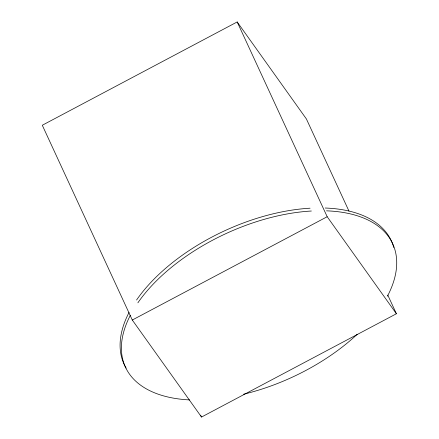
<?xml version="1.0" encoding="UTF-8"?>
<svg xmlns="http://www.w3.org/2000/svg" width="439" height="439" viewBox="0 0 439 439"><rect width="100%" height="100%" fill="white"/><g stroke="black" fill="none" stroke-linecap="round" stroke-linejoin="round"><path stroke-width="0.66" d="M348.961 211.077L306.406 118.974L237.186 21.95L42.292 125.247L132.293 320.026L201.517 417.05L396.406 313.753L387.78 295.085M132.293 320.026L327.187 216.729L396.406 313.753M237.186 21.95L327.187 216.729M200.656 415.184L201.517 417.05M326.523 210.835A147.18 79.08 -24.8 0 1 387.428 296.204M357.17 334.353A147.18 79.08 -24.8 0 1 243.612 394.217M189.615 399.924A147.18 79.08 -24.8 0 1 130.356 315.251M137.873 302.822A147.18 79.08 -24.8 0 1 311.366 211.022M325.222 208.02A147.18 79.08 -24.8 0 1 393.783 247.508M126.114 368.101A147.18 79.08 -24.8 0 1 129.055 312.431M136.567 300.007A147.18 79.08 -24.8 0 1 310.066 208.201"/></g></svg>
